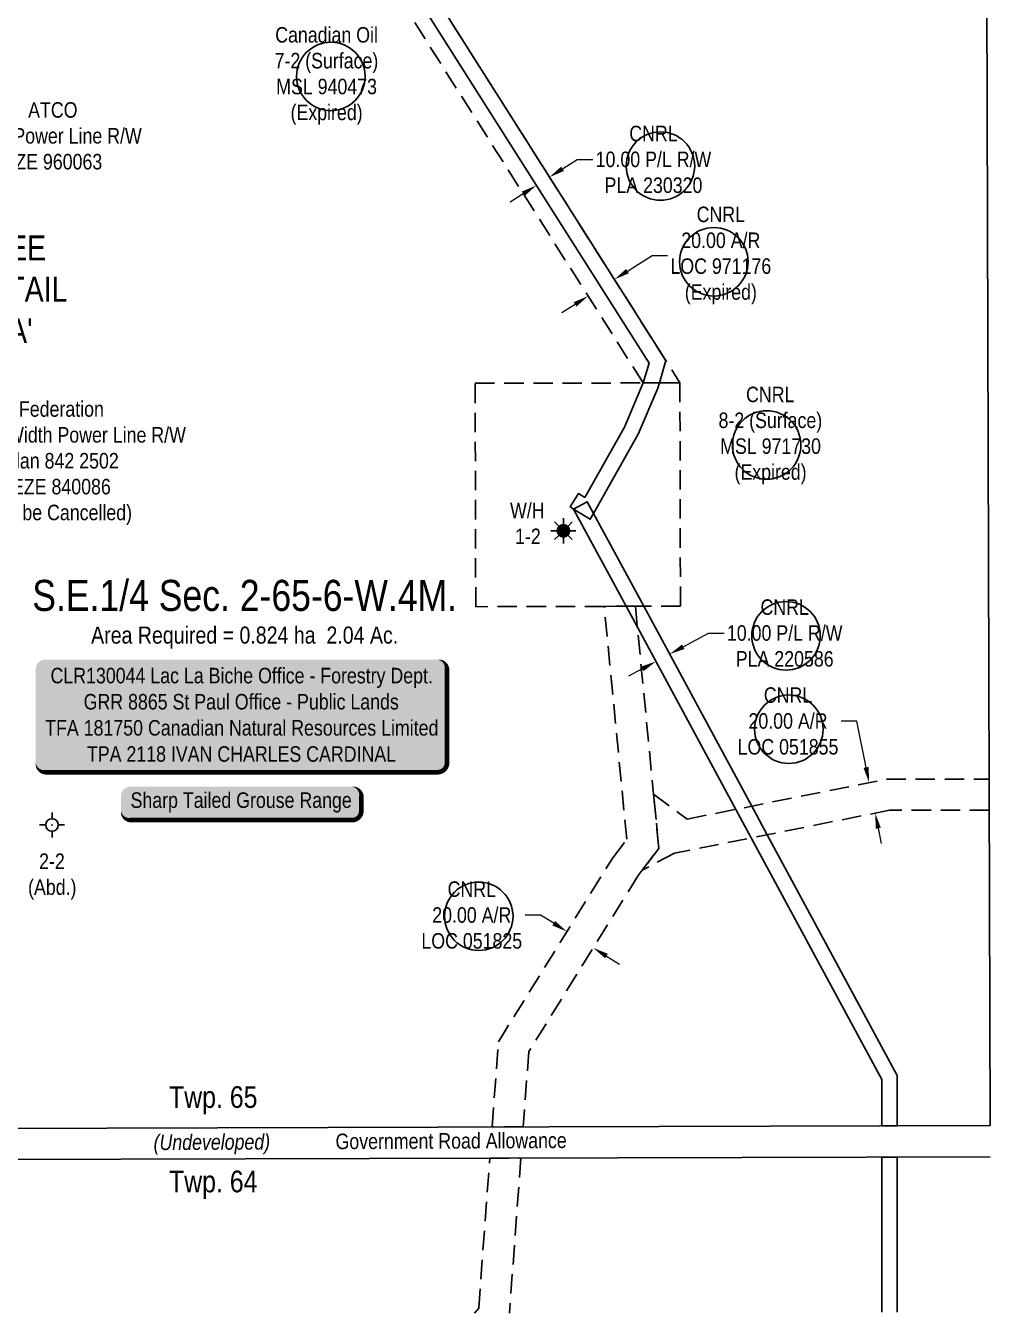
# Model space of a CAD drawing. Extents: x 511994 to 515316, y 6048038 to 6051499.
# Drawn here: x 513123 to 513744, y 6048844 to 6049674 of the extents above; entities that cross this region are included whole.
import ezdxf
from ezdxf.enums import TextEntityAlignment as Align

# ---------------------------------------------------------------- set-up
doc = ezdxf.new("R2010")
doc.units = 0
doc.header["$LTSCALE"] = 5
doc.header["$PDSIZE"] = 0.5
doc.linetypes.add('foc-ACCESSROAD', pattern=[3.75, 2.5, -1.25])
doc.layers.get('Defpoints').update_dxf_attribs({"color": 9})
for name, color, linetype in [('AS-WILDLIFE-BLOCK', 131, 'Continuous'), ('C-SYMBOL', 7, 'Continuous'), ('D-TXT', 6, 'Continuous'), ('DETAIL-T', 7, 'Continuous'), ('F-AR', 190, 'foc-ACCESSROAD'), ('F-RW', 190, 'Continuous'), ('F-WS', 190, 'foc-ACCESSROAD'), ('F-WS-S', 190, 'Continuous'), ('L-AREAREQUIRED', 7, 'Continuous'), ('L-ROAD-T', 7, 'Continuous'), ('L-SEC', 7, 'Continuous'), ('oil_and_gas_wells_pt', 7, 'Continuous')]:
    doc.layers.add(name, color=color, linetype=linetype)
for name, color, linetype, lineweight in [('C-EZE-T', 13, 'Continuous', 9), ('F-AR-T', 190, 'Continuous', 9), ('F-EZE-T', 190, 'Continuous', 9), ('F-RW-T', 190, 'Continuous', 9), ('F-WS-T', 190, 'Continuous', 9), ('T-TEXT', 48, 'Continuous', 18)]:
    doc.layers.add(name, color=color, linetype=linetype, lineweight=lineweight)
doc.styles.add('100L', font='ARIALN.TTF', dxfattribs={"height": 11})
doc.styles.add('175L', font='ARIALN.TTF', dxfattribs={"height": 20})
doc.styles.add('80', font='ARIALN.TTF', dxfattribs={"height": 10})
doc.styles.add('80CG', font='ARIALN.TTF', dxfattribs={"height": 10})
doc.styles.add('80L', font='ARIALN.TTF', dxfattribs={"height": 10})
doc.styles.add('80LS', font='ARIALNI.TTF', dxfattribs={"height": 10})
doc.dimstyles.new('Compass 5 000', dxfattribs={"dimscale": 5, "dimtxt": 9, "dimasz": 2, "dimexe": 0.2, "dimexo": 0.0625, "dimgap": 0.5, "dimtad": 0, "dimtih": 1, "dimtoh": 1, "dimzin": 0, "dimdsep": 46, "dimtxsty": '80CG', "dimcen": 0.1, "dimse1": 1, "dimse2": 1, "dimclrd": 256, "dimclrt": 256, "dimaunit": 1, "dimadec": 4, "dimazin": 0, "dimtfac": 0.06, "dimtofl": 0, "dimtmove": 0, "dimatfit": 1, "dimfxl": 0.2, "dimtolj": 1, "dimtzin": 0, "dimlwd": -1, "dimarcsym": 0})

# ---------------------------------------------------------------- blocks, each defined once
blk = doc.blocks.new('*U32')
h = blk.add_hatch(color=255)
edge = h.paths.add_edge_path()
edge.add_line((-126.5, -37), (126.5, -37))
edge.add_arc((126.5, -31), 6, 270, 360)
edge.add_line((132.5, -31), (132.5, 29.5))
edge.add_arc((126.5, 29.5), 6, 0, 90)
edge.add_line((126.5, 35.5), (-126.5, 35.5))
edge.add_arc((-126.5, 29.5), 6, 90, 180)
edge.add_line((-132.5, 29.5), (-132.5, -31))
edge.add_arc((-126.5, -31), 6, 180, 270)
at = {"color": 44, "flags": 128}
blk.add_lwpolyline([(-126.5, -37, 3, 3, 0), (126.5, -37, 3, 3, 0.414214), (132.5, -31, 3, 3, 0), (132.5, 29.5, 3, 0, 0.414214), (126.5, 35.5, 0, 0, 0), (-126.5, 35.5, 0, 0, 0.414214), (-132.5, 29.5, 0, 0, 0), (-132.5, -31, 0, 3, 0.414214)], format="xyseb", close=True, dxfattribs=at)
at = {"color": 44, "style": '80'}
blk.add_attdef('ENTER_TEXT_001', (-35.99, -5), '', height=10, dxfattribs=at)
blk = doc.blocks.new('*D43')
at = {"layer": 'Defpoints', "color": 0, "transparency": 16777216}
for p in [(513471.48, 6049089.86), (513475.93, 6049097.03), (513492.92, 6049086.47)]:
    blk.add_point(p, dxfattribs=at)
at = {"layer": 'F-AR-T', "transparency": 16777216}
for p, q in [((513454.49, 6049100.42), (513444.49, 6049100.42)), ((513462.99, 6049095.14), (513454.49, 6049100.42)), ((513496.96, 6049074.02), (513505.45, 6049068.74))]:
    blk.add_line(p, q, dxfattribs=at)
for points in [[(513463.87, 6049096.56), (513462.11, 6049093.73), (513471.48, 6049089.86)], [(513497.84, 6049075.44), (513496.08, 6049072.61), (513488.46, 6049079.3)]]:
    blk.add_solid(points, dxfattribs=at)
at = {"layer": 'F-AR-T', "transparency": 16777216, "insert": (513410.16, 6049100.42), "char_height": 10, "attachment_point": 5, "style": '80CG'}
blk.add_mtext('\\A1;CNRL\\P20.00 A/R\\PLOC 051825', dxfattribs=at)
blk = doc.blocks.new('*D44')
at = {"layer": 'Defpoints', "color": 0, "transparency": 16777216}
for p in [(513654.43, 6049183.41), (513666.24, 6049185.77), (513658.36, 6049163.8)]:
    blk.add_point(p, dxfattribs=at)
at = {"layer": 'F-AR-T', "transparency": 16777216}
for p, q in [((513658.29, 6049225.48), (513648.29, 6049225.48)), ((513664.28, 6049195.58), (513658.29, 6049225.48)), ((513672.13, 6049156.36), (513674.09, 6049146.55))]:
    blk.add_line(p, q, dxfattribs=at)
for points in [[(513665.91, 6049195.91), (513662.64, 6049195.25), (513666.24, 6049185.77)], [(513673.76, 6049156.68), (513670.5, 6049156.03), (513670.17, 6049166.16)]]:
    blk.add_solid(points, dxfattribs=at)
at = {"layer": 'F-AR-T', "transparency": 16777216, "insert": (513613.96, 6049225.48), "char_height": 10, "attachment_point": 5, "style": '80CG'}
blk.add_mtext('\\A1;CNRL\\P20.00 A/R\\PLOC 051855', dxfattribs=at)
blk = doc.blocks.new('*D45')
at = {"layer": 'Defpoints', "color": 0, "transparency": 16777216}
for p in [(513502.05, 6049510.05), (513509.07, 6049498.98), (513492.18, 6049488.27)]:
    blk.add_point(p, dxfattribs=at)
at = {"layer": 'F-AR-T', "transparency": 16777216}
for p, q in [((513510.49, 6049515.4), (513526.37, 6049525.47)), ((513526.37, 6049525.47), (513536.37, 6049525.47)), ((513476.72, 6049493.99), (513468.28, 6049488.63))]:
    blk.add_line(p, q, dxfattribs=at)
for points in [[(513509.6, 6049516.81), (513511.39, 6049514), (513502.05, 6049510.05)], [(513475.83, 6049495.39), (513477.61, 6049492.58), (513485.17, 6049499.34)]]:
    blk.add_solid(points, dxfattribs=at)
at = {"layer": 'F-AR-T', "transparency": 16777216, "insert": (513570.67, 6049525.47), "char_height": 10, "attachment_point": 5, "style": '80CG'}
blk.add_mtext('\\A1;CNRL\\P20.00 A/R\\PLOC 971176\\P(Expired)', dxfattribs=at)
blk = doc.blocks.new('*D50')
at = {"layer": 'Defpoints', "color": 0, "transparency": 16777216}
for p in [(513037.89, 6049615.24), (513051.86, 6049608.85), (513052.55, 6049612.07)]:
    blk.add_point(p, dxfattribs=at)
at = {"layer": 'F-EZE-T', "transparency": 16777216}
for p, q in [((513027.42, 6049614.14), (513017.65, 6049616.25)), ((513061.63, 6049606.74), (513081.03, 6049602.55))]:
    blk.add_line(p, q, dxfattribs=at)
for points in [[(513027.77, 6049615.77), (513027.07, 6049612.51), (513037.2, 6049612.02)], [(513061.98, 6049608.37), (513061.28, 6049605.11), (513051.86, 6049608.85)]]:
    blk.add_solid(points, dxfattribs=at)
at = {"layer": 'F-EZE-T', "transparency": 16777216, "insert": (513140.17, 6049602.55), "char_height": 10, "attachment_point": 5, "style": '80CG'}
blk.add_mtext('\\A1;ATCO\\P15.00 Power Line R/W\\PEZE 960063', dxfattribs=at)
blk = doc.blocks.new('*D38')
at = {"layer": 'Defpoints', "color": 0, "transparency": 16777216}
for p in [(513537.64, 6049268.6), (513547.65, 6049250.09), (513538.85, 6049245.34)]:
    blk.add_point(p, dxfattribs=at)
at = {"layer": 'F-RW-T', "transparency": 16777216}
for p, q in [((513546.44, 6049273.35), (513562.74, 6049282.16)), ((513562.74, 6049282.16), (513572.74, 6049282.16)), ((513520.06, 6049259.09), (513511.26, 6049254.34))]:
    blk.add_line(p, q, dxfattribs=at)
for points in [[(513545.65, 6049274.82), (513547.23, 6049271.89), (513537.64, 6049268.6)], [(513519.26, 6049260.56), (513520.85, 6049257.63), (513528.85, 6049263.85)]]:
    blk.add_solid(points, dxfattribs=at)
at = {"layer": 'F-RW-T', "transparency": 16777216, "insert": (513611.83, 6049282.16), "char_height": 10, "attachment_point": 5, "style": '80CG'}
blk.add_mtext('\\A1;CNRL\\P10.00 P/L R/W\\PPLA 220586', dxfattribs=at)
blk = doc.blocks.new('*D39')
at = {"layer": 'Defpoints', "color": 0, "transparency": 16777216}
for p in [(513460.23, 6049576), (513471.15, 6049558.77), (513462.72, 6049553.42)]:
    blk.add_point(p, dxfattribs=at)
at = {"layer": 'F-RW-T', "transparency": 16777216}
for p, q in [((513468.68, 6049581.35), (513478.17, 6049587.37)), ((513478.17, 6049587.37), (513488.17, 6049587.37)), ((513443.35, 6049565.29), (513434.91, 6049559.94))]:
    blk.add_line(p, q, dxfattribs=at)
for points in [[(513467.78, 6049582.76), (513469.57, 6049579.94), (513460.23, 6049576)], [(513442.46, 6049566.7), (513444.24, 6049563.88), (513451.8, 6049570.65)]]:
    blk.add_solid(points, dxfattribs=at)
at = {"layer": 'F-RW-T', "transparency": 16777216, "insert": (513527.26, 6049587.37), "char_height": 10, "attachment_point": 5, "style": '80CG'}
blk.add_mtext('\\A1;CNRL\\P10.00 P/L R/W\\PPLA 230320', dxfattribs=at)
blk = doc.blocks.new('GAS')
h = blk.add_hatch(color=255)
h.dxf.hatch_style = 1
edge = h.paths.add_edge_path()
edge.add_arc((0, 0), 0.9, 0, 360)
for p, q in [((-0.81, 0), (-1.62, 0)), ((-0.57, 0.57), (-1.14, 1.14)), ((0, 0.81), (0, 1.62)), ((0.57, 0.57), (1.14, 1.14)), ((1.62, 0), (0.81, 0)), ((-0.57, -0.57), (-1.14, -1.14)), ((0, -0.81), (0, -1.62)), ((1.14, -1.14), (0.57, -0.57))]:
    blk.add_line(p, q)
blk.add_circle((0, 0), 0.8)
blk = doc.blocks.new('*U71')
h = blk.add_hatch(color=255)
edge = h.paths.add_edge_path()
edge.add_line((-71.5, -11.5), (71.5, -11.5))
edge.add_arc((71.5, -5.5), 6, 270, 360)
edge.add_line((77.5, -5.5), (77.5, 4))
edge.add_arc((71.5, 4), 6, 0, 90)
edge.add_line((71.5, 10), (-71.5, 10))
edge.add_arc((-71.5, 4), 6, 90, 180)
edge.add_line((-77.5, 4), (-77.5, -5.5))
edge.add_arc((-71.5, -5.5), 6, 180, 270)
at = {"color": 131, "flags": 128}
blk.add_lwpolyline([(-71.5, -11.5, 3, 3, 0), (71.5, -11.5, 3, 3, 0.414214), (77.5, -5.5, 3, 3, 0), (77.5, 4, 3, 0, 0.414214), (71.5, 10, 0, 0, 0), (-71.5, 10, 0, 0, 0.414214), (-77.5, 4, 0, 0, 0), (-77.5, -5.5, 0, 3, 0.414214)], format="xyseb", close=True, dxfattribs=at)
at = {"color": 131, "style": '80'}
blk.add_attdef('ENTER_TEXT_001', (-35.99, -5), '', height=10, dxfattribs=at)
blk = doc.blocks.new('Gabd')
for p, q in [((-0.81, 0), (-1.62, 0)), ((0, 0.81), (0, 1.62)), ((1.62, 0), (0.81, 0)), ((0, -0.81), (0, -1.62))]:
    blk.add_line(p, q)
blk.add_circle((0, 0), 0.8)
blk = doc.blocks.new('*D79')
at = {"layer": 'C-EZE-T', "transparency": 16777216}
for p, q in [((512975.73, 6049422.3), (512966.43, 6049425.98)), ((513008.12, 6049409.5), (513053.06, 6049391.73)), ((513053.06, 6049391.73), (513063.06, 6049391.73))]:
    blk.add_line(p, q, dxfattribs=at)
at = {"layer": 'C-EZE-T', "linetype": 'Continuous', "transparency": 16777216}
for points in [[(512976.34, 6049423.85), (512975.12, 6049420.75), (512985.03, 6049418.63)], [(513008.73, 6049411.05), (513007.5, 6049407.95), (512998.82, 6049413.18)]]:
    blk.add_solid(points, dxfattribs=at)
at = {"layer": 'Defpoints', "color": 0, "linetype": 'Continuous', "transparency": 16777216}
for p in [(512986.63, 6049422.67), (512998.82, 6049413.18), (513000.42, 6049417.22)]:
    blk.add_point(p, dxfattribs=at)
at = {"layer": 'C-EZE-T', "linetype": 'Continuous', "transparency": 16777216, "insert": (513145.7, 6049391.73), "char_height": 10, "attachment_point": 5, "style": '80CG'}
blk.add_mtext('\\A1;Federation\\PVariable Width Power Line R/W\\PPlan 842 2502\\PEZE 840086\\P(To be Cancelled)', dxfattribs=at)

msp = doc.modelspace()

# ---------------------------------------------------------------- linework, layer by layer
at = {"layer": 'Defpoints'}
for centre in [(513319.349, 6049640.874), (513531.744, 6049583.107), (513566.175, 6049521.452), (513600.18, 6049403.393), (513612.695, 6049280.41), (513614.478, 6049220.205), (513414.671, 6049099.682)]:
    msp.add_circle(centre, 22.065, dxfattribs=at)
at = {"layer": 'F-AR'}
for points in [[(513388.427, 6049689.232), (513544.294, 6049443.43), (513520.656, 6049443.373), (513368.443, 6049683.419), (513368.355, 6049767.787), (513368.332, 6049789.365), (513342.371, 6049819.051), (513347.817, 6049900.277), (513333.731, 6049914.295), (513335.503, 6049940.733), (513349.589, 6049926.715), (513368.37, 6049908.024), (513362.871, 6049825.977), (513388.314, 6049796.883), (513388.345, 6049767.83), (513388.427, 6049689.232)], [(513515.595, 6049299.433), (513527.347, 6049178.256), (513530.724, 6049143.448), (513520.035, 6049129.341), (513517.477, 6049125.965), (513446.914, 6049012.47), (513443.32, 6048963.929), (513423.261, 6048963.871), (513427.332, 6049018.853), (513500.979, 6049137.308), (513510.062, 6049149.297), (513495.505, 6049299.385), (513515.595, 6049299.433)], [(513743.577, 6049187.981), (513743.636, 6049167.979), (513679.41, 6049168.013), (513540.781, 6049140.256), (513520.035, 6049129.341), (513530.724, 6049143.448), (513527.347, 6049178.256), (513548.889, 6049162.276), (513677.433, 6049188.014), (513743.577, 6049187.981)]]:
    msp.add_lwpolyline(points, close=True, dxfattribs=at)
msp.add_lwpolyline([(513411.958, 6048843.846), (513414.609, 6048847.066), (513421.771, 6048943.76), (513441.829, 6048943.817), (513434.429, 6048843.904)], dxfattribs=at)
at = {"layer": 'F-RW'}
for points in [[(513388.423, 6049689.237), (513535.231, 6049457.73), (513531.082, 6049443.398), (513530.094, 6049439.99), (513517.483, 6049410.409), (513517.483, 6049410.409), (513488.645, 6049359.283), (513486.531, 6049355.536), (513475.821, 6049362.12), (513473.596, 6049363.612), (513478.89, 6049372.09), (513482.959, 6049369.548), (513508.506, 6049414.838), (513520.658, 6049443.366), (513524.382, 6049456.192), (513378.428, 6049686.336)], [(513674.33, 6048844.523), (513674.348, 6048944.496), (513684.34, 6048944.526), (513684.324, 6048844.549)]]:
    msp.add_lwpolyline(points, dxfattribs=at)
msp.add_lwpolyline([(513684.349, 6048997.11), (513684.343, 6048964.633), (513674.351, 6048964.604), (513674.356, 6048994.583), (513590.28, 6049150.167), (513580.334, 6049168.572), (513516.901, 6049285.967), (513509.632, 6049299.419), (513475.802, 6049362.029), (513484.593, 6049366.78), (513520.975, 6049299.446), (513590.584, 6049170.624), (513600.529, 6049152.219), (513684.349, 6048997.11)], close=True, dxfattribs=at)
at = {"layer": 'F-WS'}
msp.add_lwpolyline([(513515.595, 6049299.433), (513495.505, 6049299.385), (513412.709, 6049299.184), (513412.361, 6049443.111), (513520.656, 6049443.373), (513544.294, 6049443.43), (513544.643, 6049299.504), (513515.595, 6049299.433)], close=True, dxfattribs=at)
at = {"layer": 'L-SEC'}
for p, q in [((513741.861, 6049768.601), (513744.236, 6048964.82)), ((513744.237, 6048964.811), (512939.966, 6048962.502)), ((513744.295, 6048944.704), (512940.024, 6048942.395))]:
    msp.add_line(p, q, dxfattribs=at)
at = {"layer": 'oil_and_gas_wells_pt'}
for p in [(513469.227, 6049348.074), (513139.646, 6049158.502)]:
    msp.add_point(p, dxfattribs=at)

# ---------------------------------------------------------------- block references
ref = msp.add_blockref('*U32', (513261.689, 6049229.515))
ref.add_attrib('ENTER_TEXT_001', 'CLR130044 Lac La Biche Office - Forestry Dept.', (513138.687, 6049249.778), dxfattribs={"color": 44, "height": 10, "style": '80'})
ref.add_attrib('ENTER_TEXT_002', 'GRR 8865 St Paul Office - Public Lands', (513160.021, 6049232.934), dxfattribs={"color": 44, "height": 10, "style": '80'})
ref.add_attrib('ENTER_TEXT_003', 'TFA 181750 Canadian Natural Resources Limited', (513135.246, 6049216.09), dxfattribs={"color": 44, "height": 10, "style": '80'})
ref.add_attrib('ENTER_TEXT_004', 'TPA 2118 IVAN CHARLES CARDINAL', (513162.142, 6049199.246), dxfattribs={"color": 44, "height": 10, "style": '80'})
at = {"layer": 'AS-WILDLIFE-BLOCK'}
ref = msp.add_blockref('*U71', (513261.549, 6049173.132), dxfattribs=dict(at, xscale=0.999501, yscale=0.999501, zscale=0.999501))
ref.add_attrib('ENTER_TEXT_001', 'Sharp Tailed Grouse Range', (513190.251, 6049169.516), dxfattribs={"layer": '0', "color": 131, "height": 9.99501, "style": '80'})
at = {"layer": 'F-WS-S'}
for name, p, xscale, yscale, zscale in [('GAS', (513469.227, 6049348.074), 4.999999999999923, 4.999999999999923, 4.999999999999923), ('Gabd', (513139.646, 6049158.502), 4.997504999999952, 4.997504999999952, 4.997504999999952)]:
    msp.add_blockref(name, p, dxfattribs=dict(at, xscale=xscale, yscale=yscale, zscale=zscale))

# ---------------------------------------------------------------- texts
at = {"layer": 'C-SYMBOL', "color": 3, "style": '175L'}
msp.add_text('S.E.1/4 Sec. 2-65-6-W.4M.', height=20, dxfattribs=at).set_placement((513263.797, 6049290.435), align=Align.BOTTOM_CENTER)
at = {"layer": 'D-TXT', "color": 3, "char_height": 14, "attachment_point": 1, "style": '80L'}
for s, width, insert in [('Twp. 65', 56.52199, (513215.021, 6048990.178)), ('Twp. 64', 56.39784, (513215.021, 6048935.783))]:
    msp.add_mtext_dynamic_manual_height_columns(s, width=width, gutter_width=47.5, heights=[0], dxfattribs=dict(at, insert=insert))
at = {"layer": 'DETAIL-T', "color": 3, "insert": (513117.498, 6049503.758), "char_height": 15.992, "width": 63.60437, "attachment_point": 5, "style": '80CG'}
msp.add_mtext("SEE\\PDETAIL 'A'", dxfattribs=at)
at = {"layer": 'F-WS-T', "char_height": 9.99505, "attachment_point": 1, "style": '80L'}
for s, width, insert in [('\\pi1.59582;Canadian Oil\\P\\pi1.2072;7-2 (Surface)\\P\\pi2.2367;MSL 940473\\P\\pi11.47497;(Expired)', 68.00948, (513281.897, 6049672.708)), ('\\pi18.9133;CNRL\\P\\pi1.17311;8-2 (Surface)\\P\\pi2.24693;MSL 971730\\P\\pi11.47497;(Expired)', 68.00948, (513568.019, 6049440.957)), ('\\pi4.72024;W/H\\P\\pi7.93488;1-2', 30.58281, (513430.112, 6049366.18)), ('\\pi7.48149;2-2\\P\\pi0.39428;(Abd.)', 30.58281, (513123.83, 6049140.139))]:
    msp.add_mtext_dynamic_manual_height_columns(s, width=width, gutter_width=49.975, heights=[0], dxfattribs=dict(at, insert=insert))
at = {"layer": 'L-AREAREQUIRED', "color": 5, "style": '100L'}
msp.add_text('Area Required = 0.824 ha  2.04 Ac.', height=11, dxfattribs=at).set_placement((513263.797, 6049272.07), align=Align.BOTTOM_CENTER)
at = {"layer": 'L-ROAD-T', "style": '80L'}
msp.add_text('Government Road Allowance', height=10, rotation=0.286604, dxfattribs=at).set_placement((513396.842, 6048954.945), align=Align.MIDDLE_CENTER)
at = {"layer": 'T-TEXT', "style": '80LS'}
msp.add_text('(Undeveloped)', height=10, rotation=0.286604, dxfattribs=at).set_placement((513242.656, 6048954.173), align=Align.MIDDLE_CENTER)

# ---------------------------------------------------------------- dimensions: what is measured, and where the dimension line sits
at = {"layer": 'C-EZE-T', "linetype": 'Continuous'}
dim = msp.add_linear_dim(base=(512998.818, 6049413.177), p1=(512986.631, 6049422.675), p2=(513000.418, 6049417.224), angle=338.427503, text='Federation\\PVariable Width Power Line R/W\\PPlan 842 2502\\PEZE 840086\\P(To be Cancelled)', dimstyle='Compass 5 000', dxfattribs=at)
dim.commit()
dim.dimension.update_dxf_attribs({"geometry": '*D79', "text_midpoint": (513145.697, 6049391.732), "dimtype": 161})
at = {"layer": 'F-AR-T'}
for base, p1, p2, angle, text, picture, middle in [((513502.05, 6049510.049), (513492.184, 6049488.274), (513509.068, 6049498.981), 32.379517, 'CNRL\\P20.00 A/R\\PLOC 971176\\P(Expired)', '*D45', (513570.674, 6049525.472)), ((513666.24, 6049185.773), (513658.359, 6049163.798), (513654.432, 6049183.409), 101.32244, 'CNRL\\P20.00 A/R\\PLOC 051855', '*D44', (513613.956, 6049225.475))]:
    dim = msp.add_linear_dim(base=base, p1=p1, p2=p2, angle=angle, text=text, dimstyle='Compass 5 000', dxfattribs=at)
    dim.commit()
    dim.dimension.update_dxf_attribs({"geometry": picture, "text_midpoint": middle, "dimtype": 161})
dim = msp.add_aligned_dim(p1=(513492.919, 6049086.466), p2=(513475.935, 6049097.026), distance=8.438, text='CNRL\\P20.00 A/R\\PLOC 051825', dimstyle='Compass 5 000', dxfattribs=at)
dim.commit()
dim.dimension.update_dxf_attribs({"geometry": '*D43', "text_midpoint": (513410.16, 6049100.421)})
at = {"layer": 'F-EZE-T'}
dim = msp.add_linear_dim(base=(513051.856, 6049608.854), p1=(513037.891, 6049615.243), p2=(513052.552, 6049612.073), angle=347.801463, text='ATCO\\P15.00 Power Line R/W\\PEZE 960063', dimstyle='Compass 5 000', dxfattribs=at)
dim.commit()
dim.dimension.update_dxf_attribs({"geometry": '*D50', "text_midpoint": (513140.17, 6049602.547), "dimtype": 161})
at = {"layer": 'F-RW-T'}
for base, p1, p2, angle, text, picture, middle in [((513460.232, 6049575.996), (513462.72, 6049553.422), (513471.154, 6049558.771), 32.379517, 'CNRL\\P10.00 P/L R/W\\PPLA 230320', '*D39', (513527.259, 6049587.373)), ((513537.644, 6049268.598), (513538.854, 6049245.338), (513547.646, 6049250.088), 28.384343, 'CNRL\\P10.00 P/L R/W\\PPLA 220586', '*D38', (513611.831, 6049282.161))]:
    dim = msp.add_linear_dim(base=base, p1=p1, p2=p2, angle=angle, text=text, dimstyle='Compass 5 000', dxfattribs=at)
    dim.commit()
    dim.dimension.update_dxf_attribs({"geometry": picture, "text_midpoint": middle, "dimtype": 161})

doc.saveas('drawing.dxf')
